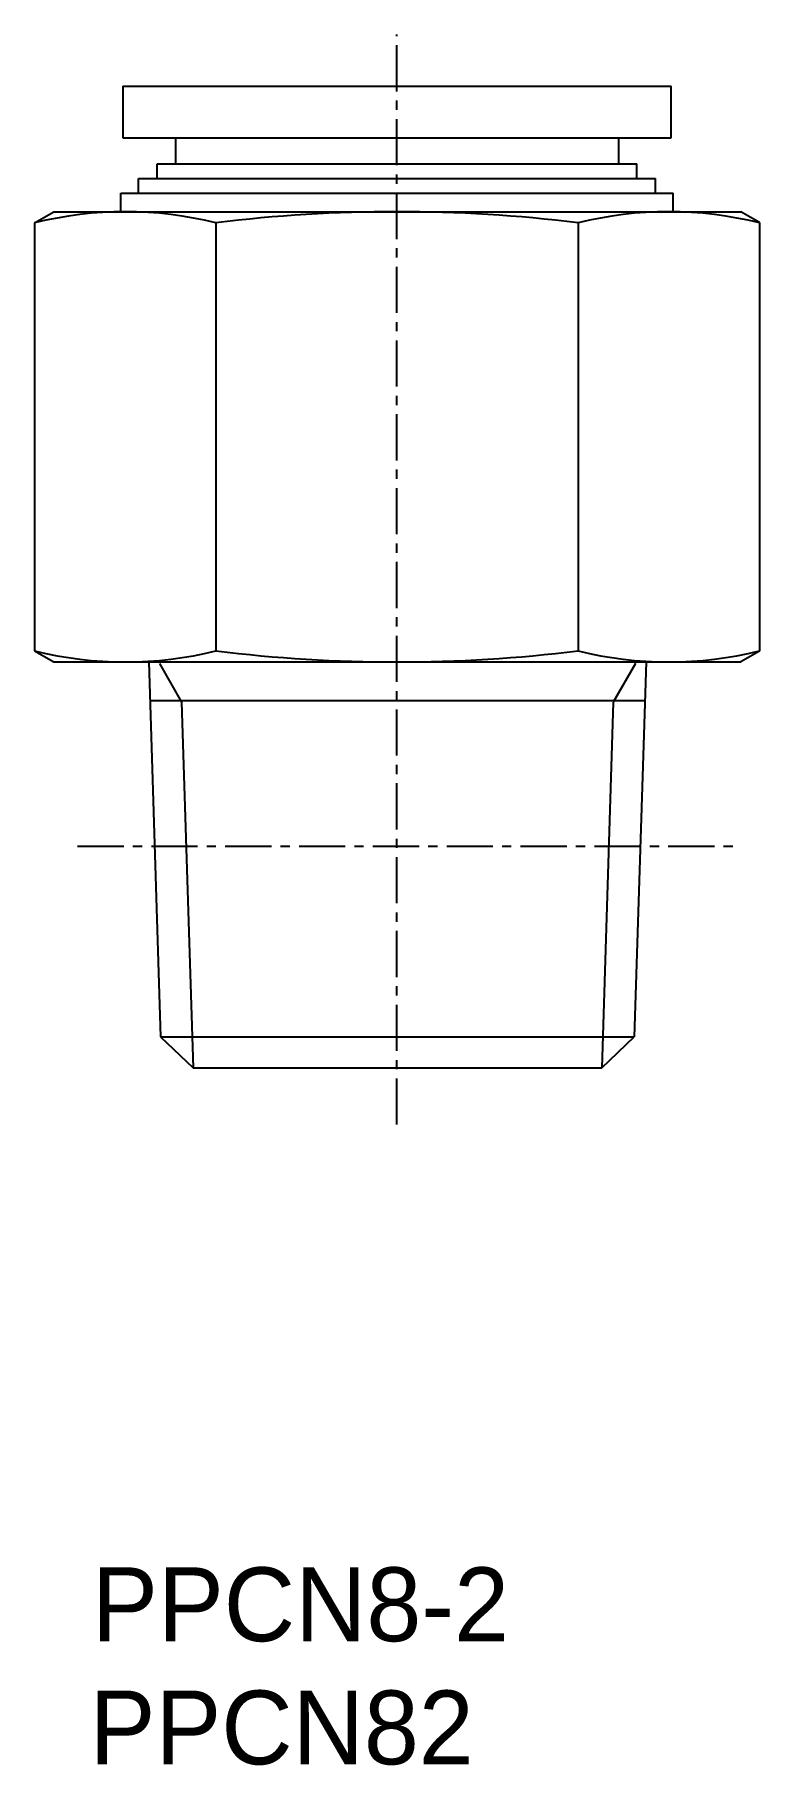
# Model space of a CAD drawing. Extents: x -107.4 to -87.8, y 245.4 to 292.3.
import ezdxf

# ---------------------------------------------------------------- set-up
doc = ezdxf.new("R2010")
doc.units = 0
doc.linetypes.add('CENTER', pattern=[2, 1.25, -0.25, 0.25, -0.25])
doc.layers.get('0').update_dxf_attribs({"linetype": 'CONTINUOUS'})
doc.layers.add('CENTER', color=1, linetype='CENTER')

msp = doc.modelspace()

# ---------------------------------------------------------------- linework, layer by layer
at = {"color": 7, "linetype": 'CONTINUOUS'}
for p, q in [((-105.029, 290.934), (-90.172, 290.934)), ((-105.029, 290.934), (-105.029, 289.534)), ((-103.125, 290.934), (-90.555, 290.934)), ((-100.09, 290.934), (-100.09, 290.934)), ((-97.601, 290.934), (-97.601, 290.935)), ((-90.172, 289.534), (-90.172, 290.934)), ((-105.029, 289.534), (-90.172, 289.534)), ((-103.601, 289.534), (-103.601, 288.834)), ((-91.601, 289.534), (-91.601, 288.834)), ((-104.101, 288.834), (-91.101, 288.834)), ((-104.101, 288.434), (-104.101, 288.834)), ((-91.101, 288.434), (-91.101, 288.834)), ((-105.079, 287.534), (-105.079, 288.034)), ((-105.079, 288.034), (-90.122, 288.034)), ((-104.601, 288.434), (-90.601, 288.434)), ((-104.601, 288.034), (-104.601, 288.434)), ((-90.601, 288.034), (-90.601, 288.434)), ((-90.122, 287.534), (-90.122, 288.034)), ((-107.416, 287.234), (-106.894, 287.534)), ((-106.894, 287.534), (-88.286, 287.534)), ((-105.079, 287.534), (-90.122, 287.534)), ((-87.786, 287.246), (-88.286, 287.534)), ((-107.416, 287.234), (-107.416, 275.635)), ((-102.508, 287.234), (-102.508, 275.635)), ((-92.693, 287.234), (-92.693, 275.635)), ((-87.786, 287.246), (-87.786, 275.623)), ((-107.416, 275.635), (-106.894, 275.334)), ((-106.894, 275.334), (-88.286, 275.334)), ((-104.324, 275.334), (-104.007, 265.172)), ((-90.856, 275.334), (-91.173, 265.172)), ((-87.786, 275.623), (-88.286, 275.334)), ((-104.292, 274.289), (-90.888, 274.289)), ((-104.007, 265.172), (-103.125, 264.334)), ((-104.007, 265.172), (-91.173, 265.172)), ((-92.055, 264.334), (-91.173, 265.172)), ((-103.125, 264.334), (-92.055, 264.334))]:
    msp.add_line(p, q, dxfattribs=at)
at = {"color": 3, "linetype": 'CONTINUOUS'}
for p, q in [((-104.038, 275.289), (-103.434, 274.244)), ((-91.142, 275.288), (-91.746, 274.243)), ((-103.434, 274.244), (-103.125, 264.334)), ((-91.746, 274.243), (-92.055, 264.334))]:
    msp.add_line(p, q, dxfattribs=at)
at = {"color": 7, "linetype": 'CONTINUOUS'}
for centre, radius, start, end in [((-104.962, 277.381), 10.153, 76.0145, 103.9855), ((-97.601, 247.374), 40.161, 82.9811, 97.0189), ((-90.239, 277.381), 10.153, 76.0145, 103.9855), ((-104.962, 285.487), 10.153, 256.0145, 283.9855), ((-97.601, 315.495), 40.161, 262.9811, 277.0189), ((-90.239, 285.487), 10.153, 256.0145, 283.9855)]:
    msp.add_arc(centre, radius, start, end, dxfattribs=at)
at = {"layer": 'CENTER', "color": 1, "linetype": 'CENTER'}
for p, q in [((-97.601, 262.795), (-97.601, 292.334)), ((-106.254, 270.344), (-88.41, 270.344))]:
    msp.add_line(p, q, dxfattribs=at)

# ---------------------------------------------------------------- texts
at = {"color": 7, "linetype": 'CONTINUOUS'}
for s, p in [('PPCN8-2', (-105.86, 248.797)), ('PPCN82', (-105.927, 245.46))]:
    msp.add_text(s, height=2, dxfattribs=at).set_placement(p)

doc.saveas('drawing.dxf')
